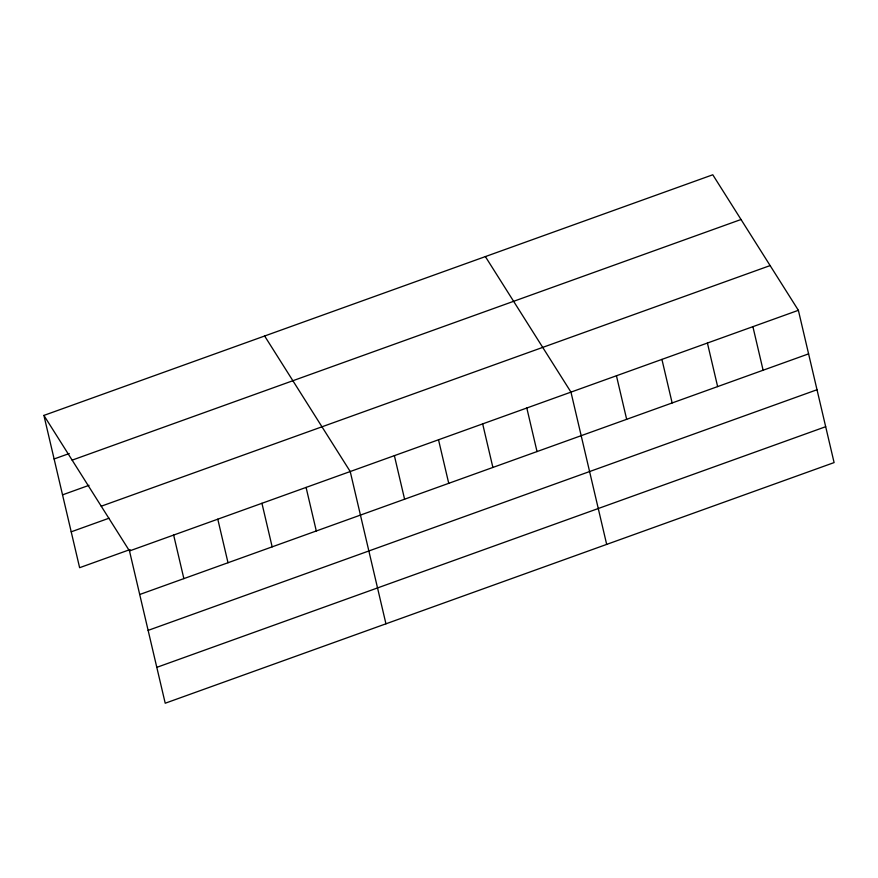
<?xml version="1.0" encoding="UTF-8"?>
<svg xmlns="http://www.w3.org/2000/svg" width="878" height="878" viewBox="0 0 878 878"><rect width="100%" height="100%" fill="white"/><g stroke="black" fill="none" stroke-linecap="round" stroke-linejoin="round"><path stroke-width="1.32" d="M43.9 415.415L712.782 174.777L798.376 310.307L834.1 462.585L165.218 703.223L129.494 550.945L43.9 415.415L79.624 567.693L130.076 549.551M54.118 458.974L69.252 453.531M72.15 460.138L741.032 219.5M62.536 494.852L89.018 485.325M101.244 506.211L770.138 265.573M71.206 531.816L109.048 518.207M129.494 550.945L798.376 310.307M139.712 594.505L808.594 353.867M148.13 630.382L817.012 389.744M156.8 667.346L825.682 426.708M485.369 256.585L570.963 392.115L606.676 544.404M264.629 336L350.223 471.53L385.947 623.819M752.896 326.671L763.114 370.231M707.416 343.035L717.633 386.594M661.924 359.398L672.142 402.958M616.444 375.762L626.662 419.322M526.811 408.007L537.029 451.566M482.67 423.887L492.887 467.447M438.517 439.768L448.735 483.328M394.376 455.649L404.593 499.209M306.082 487.411L316.299 530.971M261.94 503.292L272.158 546.851M217.788 519.172L228.006 562.732M173.646 535.053L183.864 578.624"/></g></svg>
